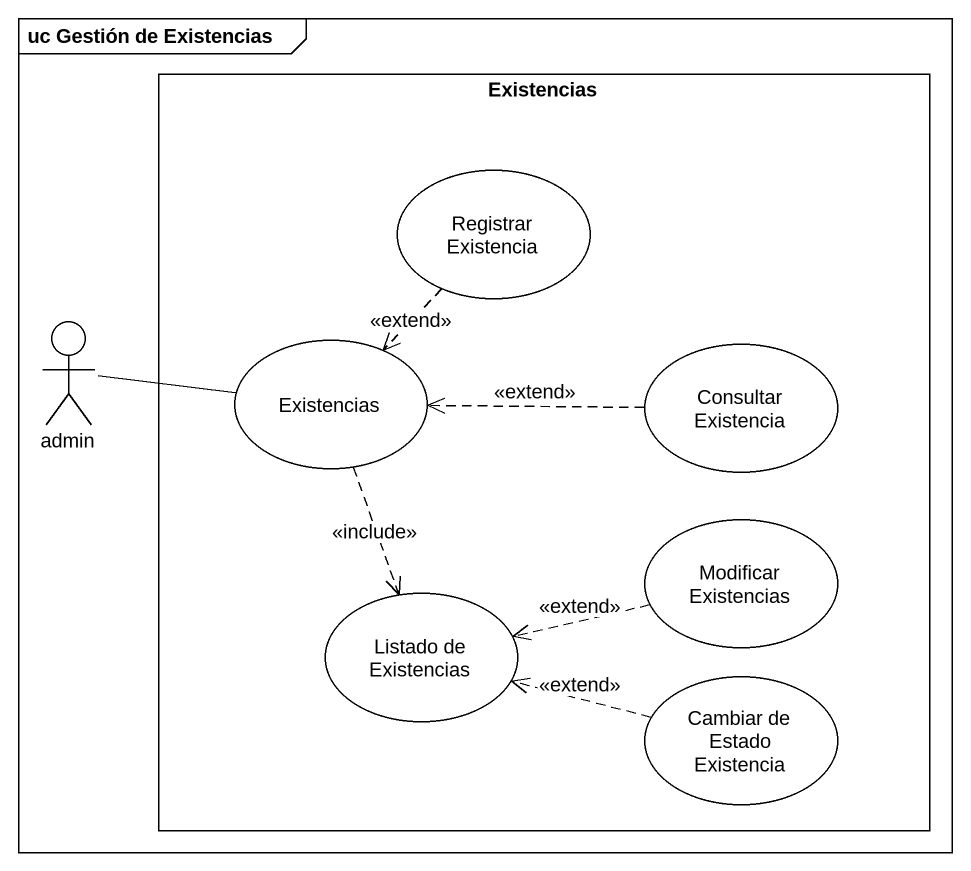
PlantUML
@startuml
mainframe uc Gestión de Existencias
rectangle Existencias {
  usecase "Registrar Existencia" as Registrar_Existencia
  usecase "Existencias" as Existencias_2
  usecase "Consultar Existencia" as Consultar_Existencia
  usecase "Listado de Existencias" as Listado_de_Existencias
  usecase "Modificar Existencias" as Modificar_Existencias
  usecase "Cambiar de Estado Existencia" as Cambiar_de_Estado_Existencia
}
actor admin
Registrar_Existencia ..> Existencias_2 : <<extend>>
admin -right- Existencias_2
Existencias_2 ..> Listado_de_Existencias : <<include>>
Consultar_Existencia .left.> Existencias_2 : <<extend>>
Modificar_Existencias .left.> Listado_de_Existencias : <<extend>>
Cambiar_de_Estado_Existencia .left.> Listado_de_Existencias : <<extend>>
@enduml
